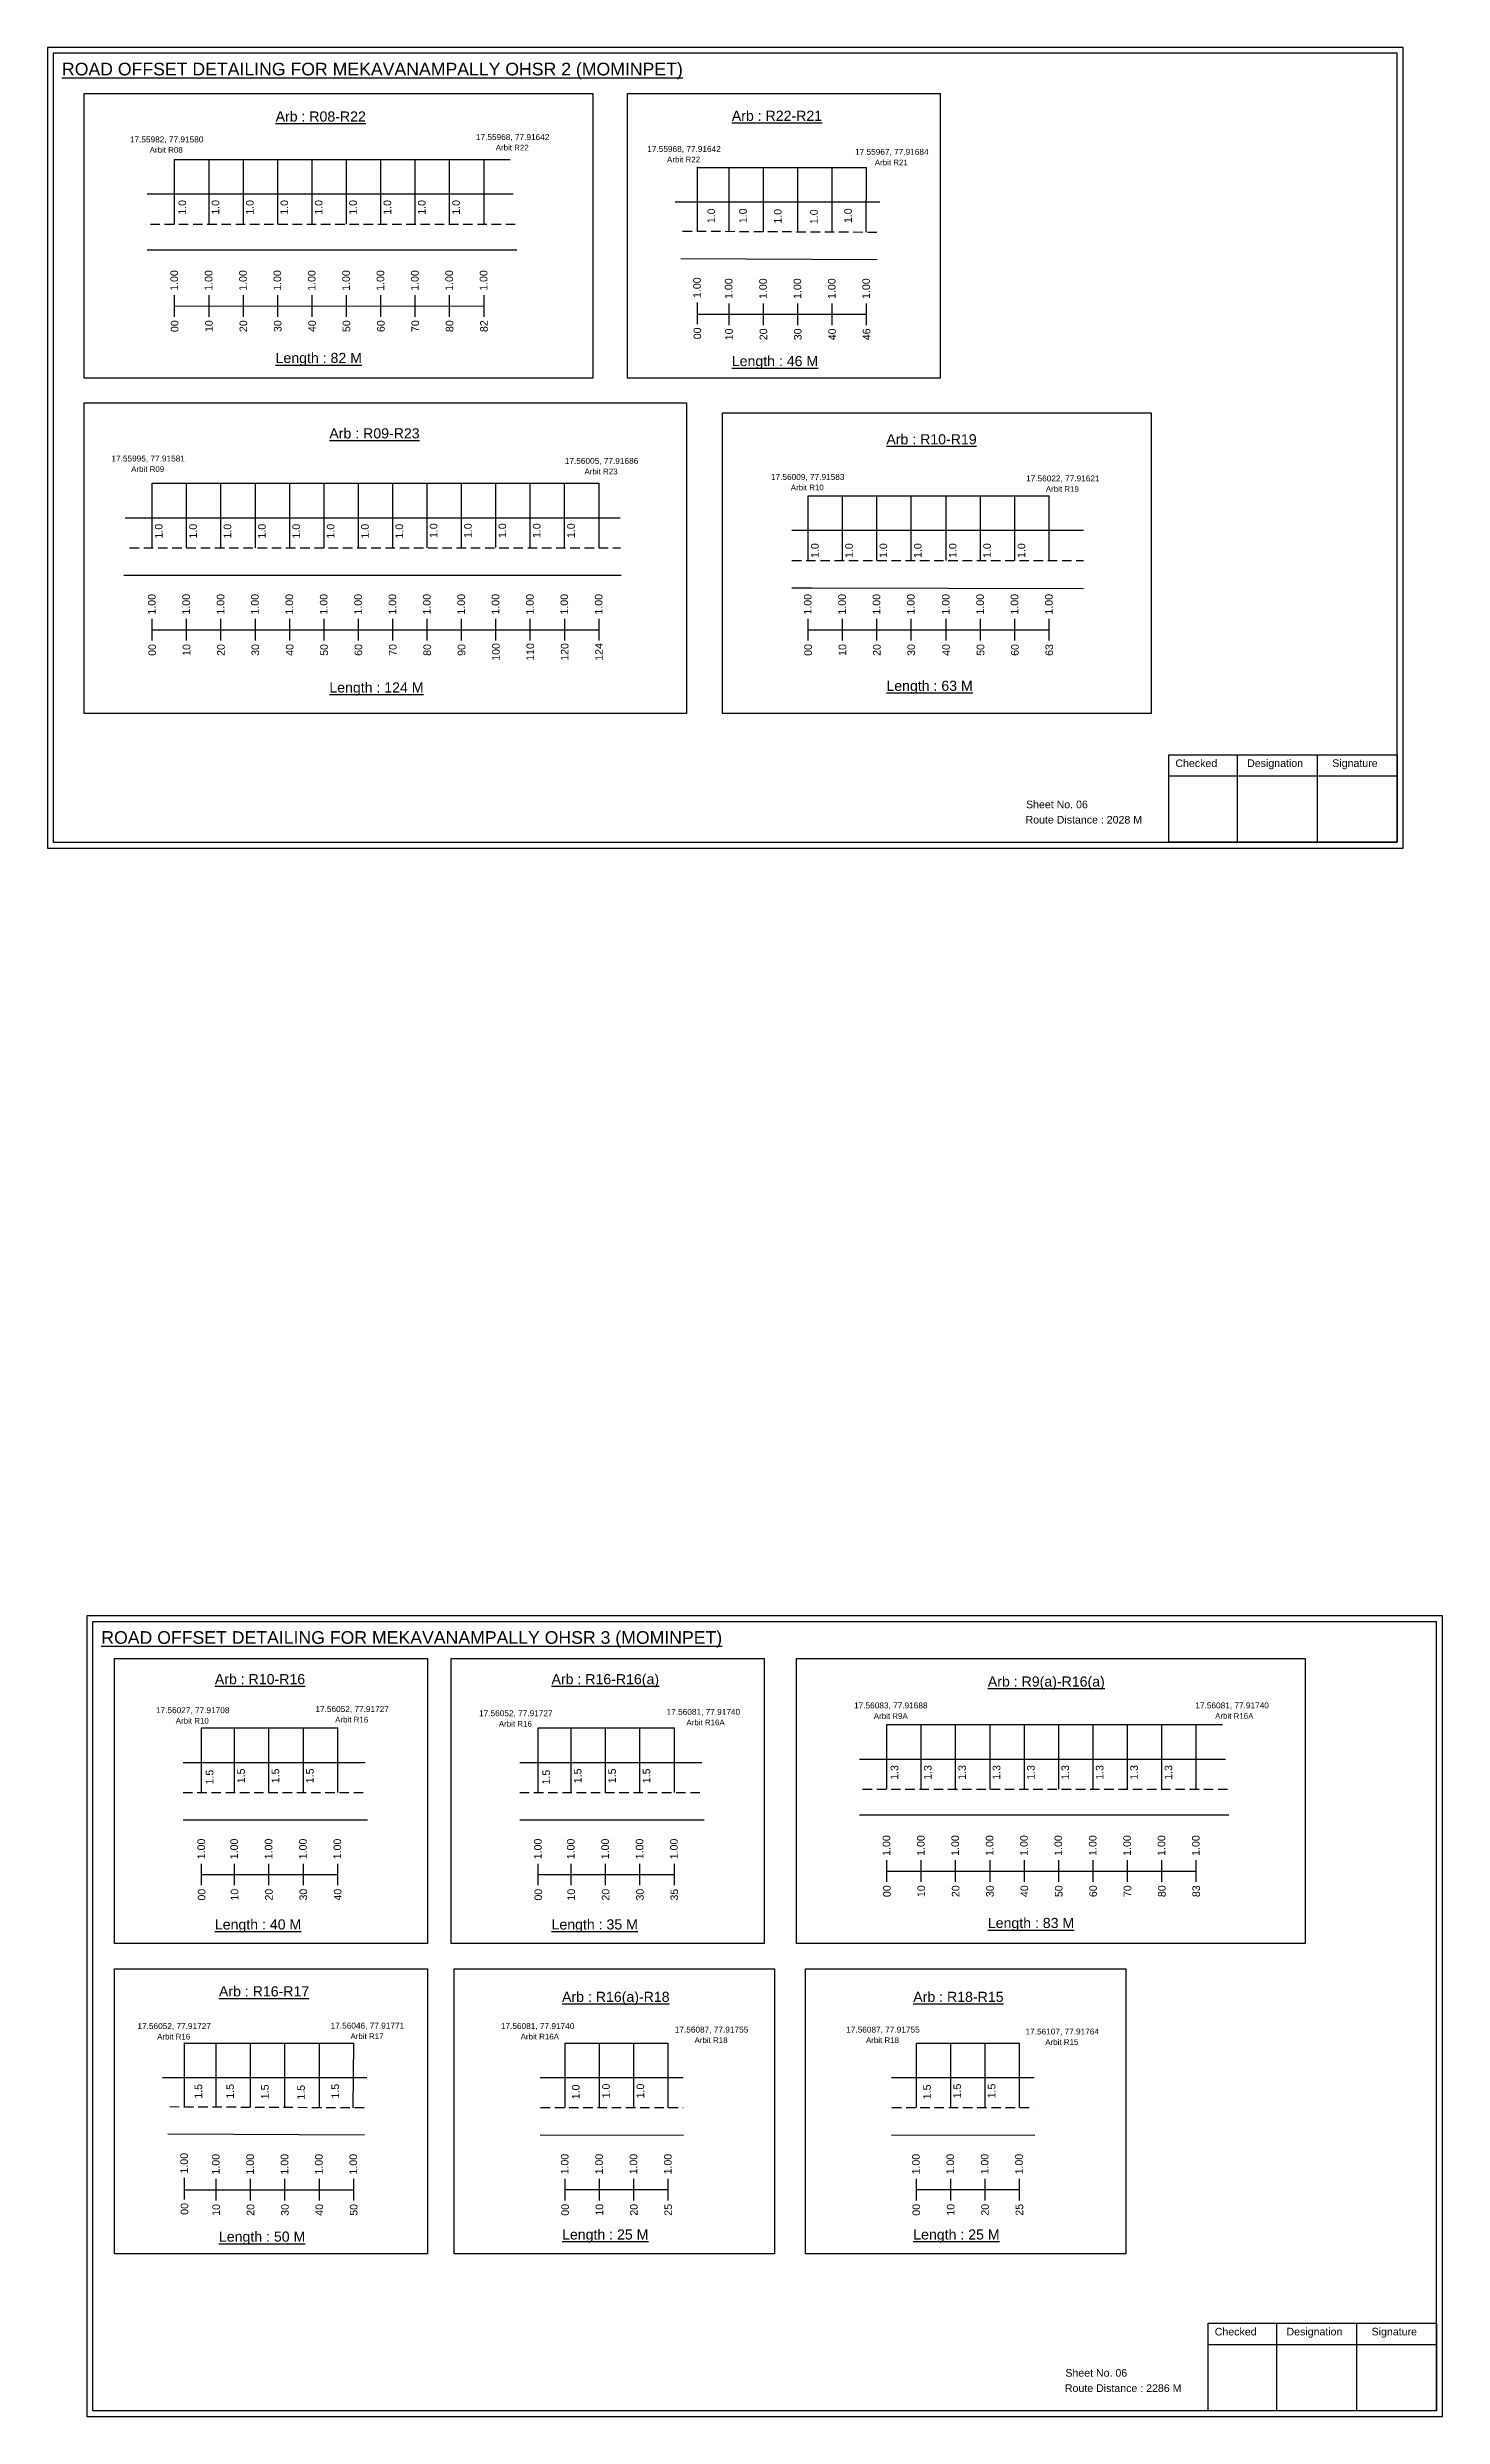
# Model space of a CAD drawing. Header units: inches. Extents: x 1241 to 8862, y 322 to 2472.
# Drawn here: x 7624 to 8176, y 324 to 1261 of the extents above; entities that cross this region are included whole.
import ezdxf

# ---------------------------------------------------------------- set-up
doc = ezdxf.new("R2010")
doc.units = ezdxf.units.IN
doc.header["$MEASUREMENT"] = 0
doc.linetypes.add('DASHED2', pattern=[0.375, 0.25, -0.125])
for name, color, linetype in [('PDF_Geometry', 7, 'Continuous'), ('PDF_Text', 5, 'Continuous'), ('pipe', 5, 'Continuous')]:
    doc.layers.add(name, color=color, linetype=linetype)
doc.styles.add('PDF Arial', font='arial.ttf')
doc.styles.get("Standard").update_dxf_attribs({"font": 'arial.ttf'})

msp = doc.modelspace()

# ---------------------------------------------------------------- linework, layer by layer
at = {"color": 5}
for p, q in [((7673.9, 1217.08), (7806.68, 1217.08)), ((7880.74, 1213.85), (7947.66, 1213.85)), ((7665.03, 1089.03), (7841.83, 1089.03)), ((7924.54, 1084.02), (8019.96, 1084.02)), ((7684.59, 596.76), (7738.42, 596.76)), ((7817.78, 596.76), (7871.62, 596.76)), ((7955.71, 598.12), (8088.49, 598.12)), ((7677.83, 472.08), (7744.75, 472.08)), ((7828.4, 472.12), (7869.2, 472.12)), ((7967.36, 472.12), (8008.16, 472.12))]:
    msp.add_line(p, q, dxfattribs=at)
for p, q in [((7673.9, 1191.54), (7673.9, 1217.08)), ((7687.5, 1191.54), (7687.5, 1217.08)), ((7701.1, 1191.54), (7701.1, 1217.08)), ((7714.7, 1191.54), (7714.7, 1217.08)), ((7728.3, 1191.54), (7728.3, 1217.08)), ((7741.9, 1191.54), (7741.9, 1217.08)), ((7755.5, 1191.54), (7755.5, 1217.08)), ((7769.1, 1191.54), (7769.1, 1217.08)), ((7782.7, 1191.54), (7782.7, 1217.08)), ((7796.3, 1191.54), (7796.3, 1217.08)), ((7880.74, 1188.61), (7880.74, 1214.15)), ((7893.26, 1188.56), (7893.26, 1213.85)), ((7906.86, 1188.51), (7906.86, 1213.85)), ((7920.46, 1188.57), (7920.46, 1213.85)), ((7934.06, 1188.31), (7934.06, 1213.85)), ((7947.44, 1188.35), (7947.66, 1213.85)), ((7663.03, 1203.43), (7807.81, 1203.43)), ((7952.91, 1200.18), (7871.96, 1200.18)), ((7809.23, 1181.24), (7663.03, 1181.24)), ((7874.17, 1177.97), (7951.89, 1177.54)), ((7665.03, 1063.49), (7665.03, 1089.03)), ((7678.63, 1063.49), (7678.63, 1089.03)), ((7692.23, 1063.49), (7692.23, 1089.03)), ((7705.83, 1063.49), (7705.83, 1089.03)), ((7719.43, 1063.49), (7719.43, 1089.03)), ((7733.03, 1063.49), (7733.03, 1089.03)), ((7746.63, 1063.49), (7746.63, 1089.03)), ((7760.23, 1063.49), (7760.23, 1089.03)), ((7773.83, 1063.49), (7773.83, 1089.03)), ((7787.37, 1063.68), (7787.37, 1089.21)), ((7800.97, 1063.68), (7800.97, 1089.21)), ((7814.57, 1063.68), (7814.57, 1089.21)), ((7828.17, 1063.68), (7828.17, 1089.21)), ((7841.83, 1063.49), (7841.83, 1089.03)), ((7924.54, 1058.49), (7924.54, 1084.02)), ((7938.14, 1058.49), (7938.14, 1084.02)), ((7951.74, 1058.49), (7951.74, 1084.02)), ((7965.34, 1058.49), (7965.34, 1084.02)), ((7979.16, 1058.49), (7979.16, 1084.02)), ((7992.76, 1058.49), (7992.76, 1084.02)), ((8006.36, 1058.49), (8006.36, 1084.02)), ((8019.96, 1058.49), (8019.96, 1084.02)), ((7654.33, 1075.38), (7850.21, 1075.38)), ((8033.56, 1070.37), (7918.13, 1070.37)), ((7653.79, 1052.69), (7850.63, 1052.73)), ((7918.13, 1047.68), (7926.19, 1047.68)), ((7926.19, 1047.68), (8033.56, 1047.39)), ((7684.59, 571.23), (7684.59, 596.76)), ((7697.62, 571.23), (7697.62, 596.76)), ((7711.22, 571.23), (7711.22, 596.76)), ((7724.82, 571.23), (7724.82, 596.76)), ((7738.42, 571.23), (7738.42, 596.76)), ((7817.78, 571.23), (7817.78, 596.76)), ((7830.82, 571.23), (7830.82, 596.76)), ((7844.42, 571.23), (7844.42, 596.76)), ((7858.02, 571.23), (7858.02, 596.76)), ((7871.62, 571.23), (7871.62, 596.76)), ((7955.71, 572.58), (7955.71, 598.12)), ((7969.31, 572.58), (7969.31, 598.12)), ((7982.91, 572.58), (7982.91, 598.12)), ((7996.51, 572.58), (7996.51, 598.12)), ((8010.11, 572.58), (8010.11, 598.12)), ((8023.71, 572.58), (8023.71, 598.12)), ((8037.31, 572.58), (8037.31, 598.12)), ((8050.91, 572.58), (8050.91, 598.12)), ((8064.51, 572.58), (8064.51, 598.12)), ((8078.11, 572.58), (8078.11, 598.12)), ((7677.24, 583.11), (7749.27, 583.11)), ((7810.44, 583.11), (7882.47, 583.11)), ((7944.83, 584.47), (8089.62, 584.47)), ((8091.03, 562.28), (7944.83, 562.28)), ((7677.24, 560.43), (7750.27, 560.43)), ((7810.44, 560.43), (7883.47, 560.43)), ((7677.83, 446.85), (7677.83, 472.38)), ((7690.35, 446.8), (7690.35, 472.08)), ((7703.95, 446.74), (7703.95, 472.08)), ((7717.55, 446.81), (7717.55, 472.08)), ((7731.15, 446.55), (7731.15, 472.08)), ((7744.52, 446.58), (7744.75, 472.08)), ((7828.4, 446.59), (7828.4, 472.12)), ((7842, 446.59), (7842, 472.12)), ((7855.6, 446.59), (7855.6, 472.12)), ((7869.2, 446.59), (7869.2, 472.12)), ((7967.36, 446.59), (7967.36, 472.12)), ((7980.96, 446.59), (7980.96, 472.12)), ((7994.56, 446.59), (7994.56, 472.12)), ((8008.16, 446.59), (8008.16, 472.12)), ((7750, 458.41), (7669.04, 458.41)), ((7818.57, 458.47), (7875.05, 458.47)), ((7957.52, 458.47), (8014.01, 458.47)), ((7671.25, 436.21), (7748.98, 435.78)), ((7818.57, 435.79), (7875.28, 435.66)), ((7957.52, 435.79), (8014.23, 435.66))]:
    msp.add_line(p, q)
at = {"linetype": 'DASHED2', "ltscale": 15}
for p, q in [((7664.3, 1191.54), (7808.66, 1191.54)), ((7874.88, 1188.76), (7953.16, 1188.35)), ((7656.08, 1063.49), (7850.36, 1063.49)), ((7918.13, 1058.49), (8033.56, 1058.49)), ((7946.1, 572.58), (8090.46, 572.58)), ((7677.24, 571.23), (7749.77, 571.23)), ((7810.44, 571.23), (7882.97, 571.23)), ((7671.97, 446.99), (7750.25, 446.58)), ((7818.71, 446.59), (7875.05, 446.59)), ((7957.67, 446.59), (8014.01, 446.59))]:
    msp.add_line(p, q, dxfattribs=at)
at = {"color": 217, "true_color": 0x93278f}
for p, q in [((7673.9, 1154.85), (7673.9, 1163.4)), ((7687.5, 1154.85), (7687.5, 1163.4)), ((7701.1, 1154.85), (7701.1, 1163.4)), ((7714.7, 1154.85), (7714.7, 1163.4)), ((7728.3, 1154.85), (7728.3, 1163.4)), ((7741.9, 1154.85), (7741.9, 1163.4)), ((7755.5, 1154.85), (7755.5, 1163.4)), ((7769.1, 1154.85), (7769.1, 1163.4)), ((7782.7, 1154.85), (7782.7, 1163.4)), ((7796.3, 1154.85), (7796.3, 1163.4)), ((7673.9, 1159.11), (7796.3, 1159.14)), ((7880.74, 1152), (7880.74, 1160.55)), ((7880.74, 1155.88), (7947.66, 1155.9)), ((7893.26, 1151.61), (7893.26, 1160.17)), ((7906.86, 1151.61), (7906.86, 1160.17)), ((7920.46, 1151.61), (7920.46, 1160.17)), ((7934.06, 1151.61), (7934.06, 1160.17)), ((7947.66, 1151.61), (7947.66, 1160.17)), ((7665.03, 1026.79), (7665.03, 1035.35)), ((7665.03, 1031.06), (7841.83, 1031.12)), ((7678.63, 1026.79), (7678.63, 1035.35)), ((7692.23, 1026.79), (7692.23, 1035.35)), ((7705.83, 1026.79), (7705.83, 1035.35)), ((7719.43, 1026.79), (7719.43, 1035.35)), ((7733.03, 1026.79), (7733.03, 1035.35)), ((7746.63, 1026.79), (7746.63, 1035.35)), ((7760.23, 1026.79), (7760.23, 1035.35)), ((7773.83, 1026.79), (7773.83, 1035.35)), ((7787.43, 1026.79), (7787.43, 1035.35)), ((7801.03, 1026.79), (7801.03, 1035.35)), ((7814.63, 1026.79), (7814.63, 1035.35)), ((7828.23, 1026.79), (7828.23, 1035.35)), ((7841.83, 1026.79), (7841.83, 1035.35)), ((7924.54, 1026.79), (7924.54, 1035.35)), ((7924.54, 1031.06), (8019.96, 1031.12)), ((7938.14, 1026.79), (7938.14, 1035.35)), ((7951.74, 1026.79), (7951.74, 1035.35)), ((7965.34, 1026.79), (7965.34, 1035.35)), ((7979.16, 1026.79), (7979.16, 1035.35)), ((7992.76, 1026.79), (7992.76, 1035.35)), ((8006.36, 1026.79), (8006.36, 1035.35)), ((8019.96, 1026.79), (8019.96, 1035.35)), ((7955.71, 535.89), (7955.71, 544.44)), ((7969.31, 535.89), (7969.31, 544.44)), ((7982.91, 535.89), (7982.91, 544.44)), ((7996.51, 535.89), (7996.51, 544.44)), ((8010.11, 535.89), (8010.11, 544.44)), ((8023.71, 535.89), (8023.71, 544.44)), ((8037.31, 535.89), (8037.31, 544.44)), ((8050.91, 535.89), (8050.91, 544.44)), ((8064.51, 535.89), (8064.51, 544.44)), ((8078.11, 535.89), (8078.11, 544.44)), ((7684.59, 534.53), (7684.59, 543.08)), ((7684.59, 538.8), (7738.42, 538.81)), ((7697.62, 534.53), (7697.62, 543.08)), ((7711.22, 534.53), (7711.22, 543.08)), ((7724.82, 534.53), (7724.82, 543.08)), ((7738.42, 534.53), (7738.42, 543.08)), ((7817.78, 534.53), (7817.78, 543.08)), ((7817.78, 538.8), (7871.62, 538.81)), ((7830.82, 534.53), (7830.82, 543.08)), ((7844.42, 534.53), (7844.42, 543.08)), ((7858.02, 534.53), (7858.02, 543.08)), ((7871.62, 534.53), (7871.62, 543.08)), ((7955.71, 540.15), (8078.11, 540.18)), ((7677.83, 410.24), (7677.83, 418.79)), ((7677.83, 414.12), (7744.75, 414.13)), ((7690.35, 409.85), (7690.35, 418.41)), ((7703.95, 409.85), (7703.95, 418.41)), ((7717.55, 409.85), (7717.55, 418.41)), ((7731.15, 409.85), (7731.15, 418.41)), ((7744.75, 409.85), (7744.75, 418.41)), ((7828.4, 409.89), (7828.4, 418.45)), ((7828.4, 414.16), (7869.2, 414.17)), ((7842, 409.89), (7842, 418.45)), ((7855.6, 409.89), (7855.6, 418.45)), ((7869.2, 409.89), (7869.2, 418.45)), ((7967.36, 409.89), (7967.36, 418.45)), ((7967.36, 414.16), (8008.16, 414.17)), ((7980.96, 409.89), (7980.96, 418.45)), ((7994.56, 409.89), (7994.56, 418.45)), ((8008.16, 409.89), (8008.16, 418.45))]:
    msp.add_line(p, q, dxfattribs=at)
for points in [[(7638.13, 1243.21), (7839.37, 1243.21), (7839.37, 1130.53), (7638.13, 1130.53)], [(7853.04, 1243.21), (7976.84, 1243.21), (7976.84, 1130.53), (7853.04, 1130.53)], [(7890.62, 1116.86), (8060.23, 1116.86), (8060.23, 998.03), (7890.62, 998.03)], [(7650.12, 624.25), (7773.93, 624.25), (7773.93, 511.57), (7650.12, 511.57)], [(7783.32, 624.25), (7907.12, 624.25), (7907.12, 511.57), (7783.32, 511.57)], [(7919.93, 624.25), (8121.17, 624.25), (8121.17, 511.57), (7919.93, 511.57)], [(7650.12, 501.44), (7773.93, 501.44), (7773.93, 388.76), (7650.12, 388.76)], [(7784.54, 501.44), (7911.29, 501.44), (7911.29, 388.76), (7784.54, 388.76)], [(7923.5, 501.44), (8050.25, 501.44), (8050.25, 388.76), (7923.5, 388.76)]]:
    msp.add_lwpolyline(points, close=True)
at = {"layer": 'PDF_Geometry'}
for points in [[(7623.54, 1261.41), (7623.54, 944.7), (8160.01, 944.7), (8160.01, 1261.41)], [(7625.87, 1259.08), (7625.87, 947.12), (8157.6, 947.12), (8157.6, 1259.08)], [(7639.11, 641.11), (7639.11, 324.4), (8175.59, 324.4), (8175.59, 641.11)], [(7641.44, 638.78), (7641.44, 326.82), (8173.17, 326.82), (8173.17, 638.78)]]:
    msp.add_lwpolyline(points, close=True, dxfattribs=at)
at = {"layer": 'PDF_Geometry', "color": 242, "true_color": 0xcc1f26}
for points in [[(8157.6, 947.03), (8067.25, 947.03), (8067.25, 981.64), (8157.6, 981.64)], [(8173.17, 326.72), (8082.83, 326.72), (8082.83, 361.33), (8173.17, 361.33)]]:
    msp.add_lwpolyline(points, close=True, dxfattribs=at)
for points in [[(8094.23, 981.64), (8094.23, 947.03)], [(8125.96, 981.64), (8125.96, 947.03)], [(8067.25, 973.26), (8157.6, 973.26)], [(8109.81, 361.33), (8109.81, 326.72)], [(8141.54, 361.33), (8141.54, 326.72)], [(8082.83, 352.96), (8173.17, 352.96)]]:
    msp.add_lwpolyline(points, dxfattribs=at)
at = {"layer": 'pipe', "color": 0}
msp.add_lwpolyline([(7638.13, 1120.89), (7876.45, 1120.89), (7876.45, 998.03), (7638.13, 998.03)], close=True, dxfattribs=at)

# ---------------------------------------------------------------- texts
at = {"color": 242, "true_color": 0xcd2027}
for s, height, p in [('%%UROAD OFFSET DETAILING FOR MEKAVANAMPALLY OHSR 2 (MOMINPET)', 5, (7629.32, 1250.34)), ('%%UArb : R08-R22', 4, (7713.84, 1232.09)), ('%%UArb : R22-R21', 4, (7894.35, 1232.36)), ('%%ULength : 82 M', 4, (7713.84, 1136.59)), ('%%ULength : 46 M', 4, (7894.35, 1135.36)), ('%%UArb : R09-R23', 4, (7735.11, 1106.76)), ('%%UArb : R10-R19', 4, (7955.51, 1104.43)), ('%%ULength : 124 M', 4, (7735.11, 1006.26)), ('%%ULength : 63 M', 4, (7955.51, 1006.93)), ('%%UROAD OFFSET DETAILING FOR MEKAVANAMPALLY OHSR 3 (MOMINPET)', 5, (7644.89, 630.04)), ('%%UArb : R10-R16', 4, (7689.82, 614.06)), ('%%UArb : R16-R16(a)', 4, (7823.02, 614.06)), ('%%UArb : R9(a)-R16(a)', 4, (7995.65, 613.13)), ('%%ULength : 40 M', 4, (7689.82, 517.06)), ('%%ULength : 35 M', 4, (7823.02, 517.06)), ('%%ULength : 83 M', 4, (7995.65, 517.63)), ('%%UArb : R16-R17', 4, (7691.43, 490.59)), ('%%UArb : R16(a)-R18', 4, (7827.19, 488.43)), ('%%UArb : R18-R15', 4, (7966.14, 488.43)), ('%%ULength : 50 M', 4, (7691.43, 393.59)), ('%%ULength : 25 M', 4, (7827.19, 394.43)), ('%%ULength : 25 M', 4, (7966.14, 394.43))]:
    msp.add_text(s, height=height, dxfattribs=at).set_placement(p)
at = {"color": 5}
for s, height, p in [('17.55982, 77.91580', 2.34, (7656.19, 1223.85)), ('Arbit R08', 2.246, (7664.01, 1219.72)), ('17.55968, 77.91642', 2.34, (7793.1, 1224.77)), ('Arbit R22', 2.246, (7800.92, 1220.64)), ('17.55968, 77.91642', 2.34, (7860.9, 1220.07)), ('Arbit R22', 2.246, (7868.72, 1215.94)), ('17.55967, 77.91684', 2.34, (7943.11, 1218.92)), ('Arbit R21', 2.246, (7950.93, 1214.79)), ('17.55995, 77.91581', 2.34, (7648.88, 1097.64)), ('17.56005, 77.91686', 2.34, (7828.26, 1096.7)), ('Arbit R09', 2.246, (7656.7, 1093.51)), ('Arbit R23', 2.246, (7836.08, 1092.57)), ('17.56009, 77.91583', 2.34, (7909.84, 1090.36)), ('Arbit R10', 2.246, (7917.66, 1086.23)), ('17.56022, 77.91621', 2.34, (8010.77, 1089.76)), ('Arbit R19', 2.246, (8018.59, 1085.64)), ('17.56027, 77.91708', 2.34, (7666.51, 602.61)), ('Arbit R10', 2.246, (7674.33, 598.48)), ('17.56052, 77.91727', 2.34, (7729.59, 603.05)), ('Arbit R16', 2.246, (7737.41, 598.92)), ('17.56052, 77.91727', 2.34, (7794.35, 601.41)), ('17.56081, 77.91740', 2.34, (7868.55, 601.95)), ('Arbit R16A', 2.246, (7876.37, 597.83)), ('17.56083, 77.91688', 2.34, (7942.71, 604.49)), ('Arbit R9A', 2.246, (7950.53, 600.36)), ('17.56081, 77.91740', 2.34, (8077.75, 604.5)), ('Arbit R16A', 2.246, (8085.57, 600.37)), ('Arbit R16', 2.246, (7802.17, 597.29)), ('17.56052, 77.91727', 2.34, (7659.17, 477.67)), ('17.56046, 77.91771', 2.34, (7735.64, 477.87)), ('17.56081, 77.91740', 2.34, (7802.98, 477.7)), ('17.56087, 77.91755', 2.34, (7871.78, 476.29)), ('17.56087, 77.91755', 2.34, (7939.6, 476.29)), ('17.56107, 77.91764', 2.34, (8010.55, 475.53)), ('Arbit R16', 2.246, (7666.99, 473.54)), ('Arbit R17', 2.246, (7743.46, 473.74)), ('Arbit R16A', 2.246, (7810.8, 473.57)), ('Arbit R18', 2.246, (7879.6, 472.16)), ('Arbit R18', 2.246, (7947.42, 472.16)), ('Arbit R15', 2.246, (8018.37, 471.41))]:
    msp.add_text(s, height=height, dxfattribs=at).set_placement(p)
for s, p in [('1.0', (7678.41, 1195.22)), ('1.0', (7691.57, 1195.22)), ('1.0', (7705.17, 1195.22)), ('1.0', (7718.77, 1195.22)), ('1.0', (7732.37, 1195.22)), ('1.0', (7745.97, 1195.22)), ('1.0', (7759.57, 1195.22)), ('1.0', (7773.17, 1195.22)), ('1.0', (7786.77, 1195.22)), ('1.0', (7887.7, 1191.9)), ('1.0', (7900.28, 1191.9)), ('1.0', (7914.01, 1191.7)), ('1.0', (7928.33, 1191.51)), ('1.0', (7941.85, 1191.92)), ('1.0', (7669.1, 1067.17)), ('1.0', (7682.7, 1067.17)), ('1.0', (7696.3, 1067.17)), ('1.0', (7709.9, 1067.17)), ('1.0', (7723.5, 1067.17)), ('1.0', (7737.1, 1067.17)), ('1.0', (7750.7, 1067.17)), ('1.0', (7764.3, 1067.17)), ('1.0', (7777.84, 1067.35)), ('1.0', (7791.44, 1067.35)), ('1.0', (7805.04, 1067.35)), ('1.0', (7818.64, 1067.35)), ('1.0', (7832.24, 1067.35)), ('1.0', (7928.72, 1059.48)), ('1.0', (7942.21, 1059.48)), ('1.0', (7955.81, 1059.48)), ('1.0', (7969.41, 1059.48)), ('1.0', (7983.23, 1059.48)), ('1.0', (7996.83, 1059.48)), ('1.0', (8010.43, 1059.48)), ('1.3', (7960.22, 576.26)), ('1.3', (7973.38, 576.26)), ('1.3', (7986.98, 576.26)), ('1.3', (8000.58, 576.26)), ('1.3', (8014.18, 576.26)), ('1.3', (8027.78, 576.26)), ('1.3', (8041.38, 576.26)), ('1.3', (8054.98, 576.26)), ('1.3', (8068.58, 576.26)), ('1.5', (7689.22, 574.4)), ('1.5', (7701.69, 574.9)), ('1.5', (7715.29, 574.9)), ('1.5', (7728.89, 574.9)), ('1.5', (7822.41, 574.4)), ('1.5', (7834.88, 574.9)), ('1.5', (7848.48, 574.9)), ('1.5', (7862.08, 574.9)), ('1.5', (7684.79, 450.13)), ('1.5', (7697.36, 450.13)), ('1.5', (7711.1, 449.94)), ('1.5', (7725.41, 449.75)), ('1.5', (7738.93, 450.16)), ('1.0', (7834.12, 449.9)), ('1.0', (7846.07, 450.26)), ('1.0', (7859.67, 450.26)), ('1.5', (7973.07, 449.9)), ('1.5', (7985.03, 450.26)), ('1.5', (7998.63, 450.26))]:
    msp.add_text(s, height=3, rotation=90).set_placement(p)
at = {"color": 217, "true_color": 0x93278f}
for s, p in [('1.00', (7675.23, 1165.14)), ('1.00', (7688.83, 1165.14)), ('1.00', (7702.43, 1165.14)), ('1.00', (7716.03, 1165.14)), ('1.00', (7729.63, 1165.14)), ('1.00', (7743.23, 1165.14)), ('1.00', (7756.83, 1165.14)), ('1.00', (7770.43, 1165.14)), ('1.00', (7784.03, 1165.14)), ('1.00', (7797.63, 1165.14)), ('1.00', (7882.07, 1162.29)), ('1.00', (7894.59, 1161.91)), ('1.00', (7908.19, 1161.91)), ('1.00', (7921.79, 1161.91)), ('1.00', (7935.39, 1161.91)), ('1.00', (7948.99, 1161.91)), ('00', (7675.38, 1148.82)), ('10', (7688.98, 1148.82)), ('20', (7702.58, 1148.82)), ('30', (7716.18, 1148.82)), ('40', (7729.78, 1148.82)), ('50', (7743.38, 1148.82)), ('60', (7756.98, 1148.82)), ('70', (7770.58, 1148.82)), ('80', (7784.18, 1148.82)), ('82', (7797.78, 1148.82)), ('00', (7882.22, 1145.97)), ('10', (7894.74, 1145.59)), ('20', (7908.34, 1145.59)), ('30', (7921.94, 1145.59)), ('40', (7935.54, 1145.59)), ('46', (7949.14, 1145.59)), ('1.00', (7666.36, 1037.09)), ('1.00', (7679.96, 1037.09)), ('1.00', (7693.56, 1037.09)), ('1.00', (7707.16, 1037.09)), ('1.00', (7720.76, 1037.09)), ('1.00', (7734.36, 1037.09)), ('1.00', (7747.96, 1037.09)), ('1.00', (7761.56, 1037.09)), ('1.00', (7775.16, 1037.09)), ('1.00', (7788.76, 1037.09)), ('1.00', (7802.36, 1037.09)), ('1.00', (7815.96, 1037.09)), ('1.00', (7829.56, 1037.09)), ('1.00', (7843.16, 1037.09)), ('1.00', (7925.87, 1037.09)), ('1.00', (7939.47, 1037.09)), ('1.00', (7953.07, 1037.09)), ('1.00', (7966.67, 1037.09)), ('1.00', (7980.49, 1037.09)), ('1.00', (7994.09, 1037.09)), ('1.00', (8007.69, 1037.09)), ('1.00', (8021.29, 1037.09)), ('00', (7666.51, 1020.77)), ('10', (7680.11, 1020.77)), ('20', (7693.71, 1020.77)), ('30', (7707.31, 1020.77)), ('40', (7720.91, 1020.77)), ('50', (7734.51, 1020.77)), ('60', (7748.11, 1020.77)), ('70', (7761.71, 1020.77)), ('80', (7775.31, 1020.77)), ('90', (7788.91, 1020.77)), ('100', (7802.51, 1018.82)), ('110', (7816.11, 1018.82)), ('120', (7829.71, 1018.82)), ('124', (7843.31, 1018.82)), ('00', (7926.02, 1020.77)), ('10', (7939.62, 1020.77)), ('20', (7953.22, 1020.77)), ('30', (7966.82, 1020.77)), ('40', (7980.64, 1020.77)), ('50', (7994.24, 1020.77)), ('60', (8007.84, 1020.77)), ('63', (8021.44, 1020.77)), ('1.00', (7957.03, 546.18)), ('1.00', (7970.63, 546.18)), ('1.00', (7984.23, 546.18)), ('1.00', (7997.83, 546.18)), ('1.00', (8011.43, 546.18)), ('1.00', (8025.03, 546.18)), ('1.00', (8038.63, 546.18)), ('1.00', (8052.23, 546.18)), ('1.00', (8065.83, 546.18)), ('1.00', (8079.43, 546.18)), ('1.00', (7685.91, 544.82)), ('1.00', (7698.95, 544.82)), ('1.00', (7712.55, 544.82)), ('1.00', (7726.15, 544.82)), ('1.00', (7739.75, 544.82)), ('1.00', (7819.11, 544.82)), ('1.00', (7832.14, 544.82)), ('1.00', (7845.74, 544.82)), ('1.00', (7859.34, 544.82)), ('1.00', (7872.94, 544.82)), ('00', (7957.19, 529.86)), ('10', (7970.79, 529.86)), ('20', (7984.39, 529.86)), ('30', (7997.99, 529.86)), ('40', (8011.59, 529.86)), ('50', (8025.19, 529.86)), ('60', (8038.79, 529.86)), ('70', (8052.39, 529.86)), ('80', (8065.99, 529.86)), ('83', (8079.59, 529.86)), ('00', (7686.06, 528.5)), ('10', (7699.1, 528.5)), ('20', (7712.7, 528.5)), ('30', (7726.3, 528.5)), ('40', (7739.9, 528.5)), ('00', (7819.26, 528.5)), ('10', (7832.29, 528.5)), ('20', (7845.89, 528.5)), ('30', (7859.49, 528.5)), ('35', (7873.09, 528.5)), ('1.00', (7679.15, 420.53)), ('1.00', (7691.67, 420.14)), ('1.00', (7705.27, 420.14)), ('1.00', (7718.87, 420.14)), ('1.00', (7732.47, 420.14)), ('1.00', (7746.07, 420.14)), ('1.00', (7829.73, 420.18)), ('1.00', (7843.33, 420.18)), ('1.00', (7856.93, 420.18)), ('1.00', (7870.53, 420.18)), ('1.00', (7968.68, 420.18)), ('1.00', (7982.28, 420.18)), ('1.00', (7995.88, 420.18)), ('1.00', (8009.48, 420.18)), ('00', (7679.3, 404.21)), ('10', (7691.82, 403.82)), ('20', (7705.42, 403.82)), ('30', (7719.02, 403.82)), ('40', (7732.62, 403.82)), ('50', (7746.22, 403.82)), ('00', (7829.88, 403.86)), ('10', (7843.48, 403.86)), ('20', (7857.08, 403.86)), ('25', (7870.68, 403.86)), ('00', (7968.83, 403.86)), ('10', (7982.43, 403.86)), ('20', (7996.03, 403.86)), ('25', (8009.63, 403.86))]:
    msp.add_text(s, height=3, rotation=90, dxfattribs=at).set_placement(p)
for s, p in [('Route Distance : 2028 M', (8010.56, 954.45)), ('Sheet No. 06', (8010.75, 960.5)), ('Sheet No. 06', (8026.33, 340.2)), ('Route Distance : 2286 M', (8026.14, 334.15))]:
    msp.add_text(s, height=3).set_placement(p)
at = {"layer": 'PDF_Text', "color": 7, "attachment_point": 7, "style": 'PDF Arial'}
for s, insert, char_height in [('Checked', (8069.86, 976.75), 3.001), ('Designation', (8098.24, 975.92), 3.0006), ('Signature', (8131.92, 975.92), 3.001), ('Checked', (8085.43, 356.45), 3.001), ('Designation', (8113.81, 355.61), 3.0006), ('Signature', (8147.49, 355.61), 3.001)]:
    msp.add_mtext(s, dxfattribs=dict(at, insert=insert, char_height=char_height))

doc.saveas('drawing.dxf')
